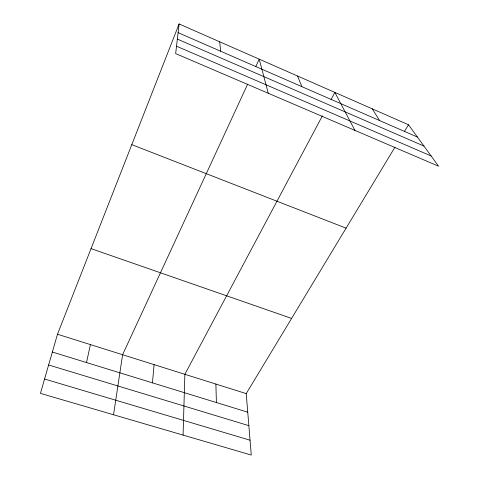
<?xml version="1.0" encoding="UTF-8"?>
<svg xmlns="http://www.w3.org/2000/svg" width="479" height="479" viewBox="0 0 479 479"><rect width="100%" height="100%" fill="white"/><g stroke="black" fill="none" stroke-linecap="round" stroke-linejoin="round"><path stroke-width="0.72" d="M183.08 435.106L184.864 374.309L322.385 115.846M152.466 382.853L154.076 364.627M179.092 23.95L175.661 53.594L438.566 166.213L408.491 124.774L179.092 23.95L57.492 334.246L40.434 393.379L251.271 455.05L246.218 393.606L394.983 147.149M113.535 414.76L122.6 354.723L247.667 84.13M86.507 362.549L90.417 344.599M255.78 66.587L259.211 59.162L268.264 93.255M331.043 99.572L334.851 92.411L354.921 130.378M404.629 131.168L408.491 124.774M44.577 379.021L250.05 440.213M48.624 364.98L248.858 425.657M52.361 352.035L247.751 412.191M57.492 334.246L246.218 393.606M91.046 248.631L291.603 318.415M131.791 144.652L346.089 228.148M176.517 46.2L431.142 155.974M177.338 39.092L423.957 146.077M178.086 32.65L417.395 137.048M372.195 108.823L379.655 120.582M297.567 76.023L301.908 86.663M219.735 41.811L220.615 51.199M215.885 384.062L216.4 402.54"/></g></svg>
